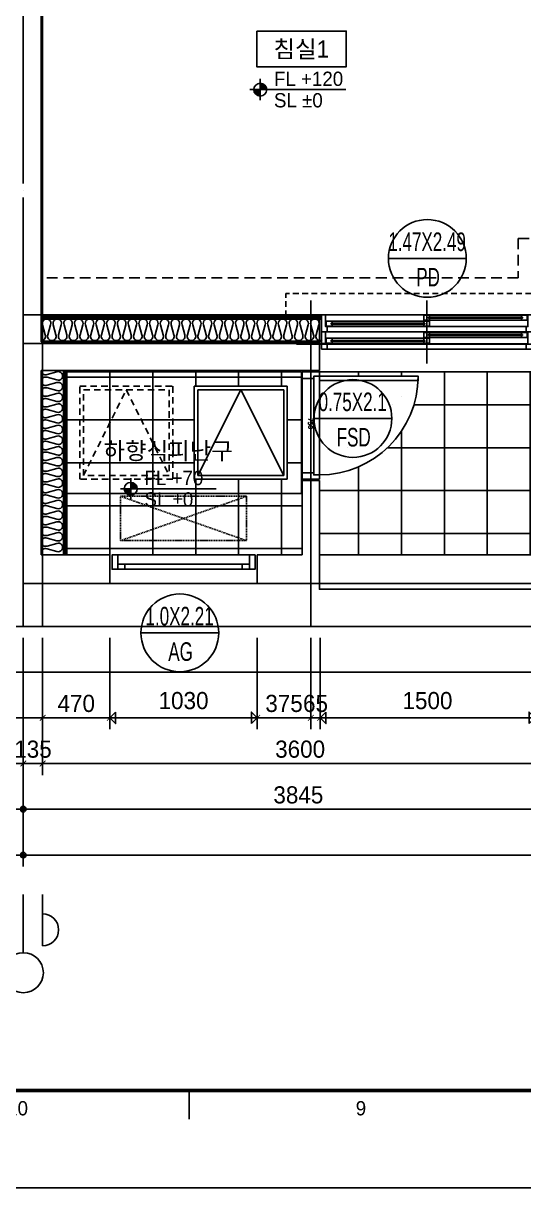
# Model space of a CAD drawing. Header units: millimetres. Extents: x -24416 to 92204, y -190080 to 23760.
# Drawn here: x 10880 to 14378, y -23760 to -15612 of the extents above; entities that cross this region are included whole.
import ezdxf
from ezdxf.enums import TextEntityAlignment as Align

# ---------------------------------------------------------------- set-up
doc = ezdxf.new("R2010")
doc.units = ezdxf.units.MM
doc.header["$LTSCALE"] = 50
for name, pattern in [('AUDIT_D_220706163347-0', [0]), ('CEN', [62, 60, -1, 0, -1]), ('H', [1.3, 0.8, -0.5]), ('HD', [2.5, 1.5, -1]), ('HID', [2.3, 1.5, -0.8])]:
    doc.linetypes.add(name, pattern=pattern)
doc.layers.get('defpoints').update_dxf_attribs({"color": 139})
for name, color, linetype in [('A-ELE8', 8, 'Continuous'), ('A-레벨', 7, 'AUDIT_D_220706163347-0'), ('A-창호부호', 4, 'Continuous'), ('A-치수', 7, 'AUDIT_D_220706163347-0'), ('AA-BORD-FORM', 7, 'Continuous'), ('AA-BORD-TEXT', 3, 'Continuous'), ('AA-XXXX-DIMS', 7, 'Continuous'), ('ARDM', 7, 'Continuous'), ('CEN_CON', 1, 'CEN'), ('CEN_WALL', 12, 'CEN'), ('CONC', 2, 'Continuous'), ('dan1', 7, 'HID'), ('DIM', 7, 'AUDIT_D_220706163347-0'), ('DOOR', 4, 'Continuous'), ('ELE3_CON', 7, 'Continuous'), ('ELE4', 4, 'Continuous'), ('ETC', 7, 'Continuous'), ('INS', 8, 'Continuous'), ('WAL_DRY', 7, 'Continuous'), ('WIN', 4, 'Continuous'), ('X - 단위세대$0$ETC', 6, 'Continuous'), ('바닥타일', 8, 'Continuous'), ('실명', 3, 'AUDIT_D_220706163347-0'), ('실명박스', 7, 'AUDIT_D_220706163347-0'), ('커튼박스', 6, 'Continuous')]:
    doc.layers.add(name, color=color, linetype=linetype)
for name, color, linetype, plot in [('Def-PrintX', 147, 'Continuous', False), ('Defpoint', 135, 'Continuous', False), ('MC', 135, 'Continuous', False), ('X - 단위세대$0$0_임시', 134, 'Continuous', False)]:
    doc.layers.add(name, color=color, linetype=linetype, plot=plot)
doc.styles.add('HAUD01', font='Dotum.ttf')
doc.styles.get("Standard").update_dxf_attribs({"font": 'txt', "bigfont": 'whgtxt.shx'})
doc.styles.add('맑은고딕', font='malgun.ttf', dxfattribs={"width": 0.9})
doc.dimstyles.new('DIM_40', dxfattribs={"dimscale": 40, "dimtxt": 3, "dimasz": 1, "dimexe": 2, "dimexo": 2, "dimgap": 1, "dimtad": 1, "dimdec": 0, "dimzin": 0, "dimdsep": 46, "dimtxsty": '맑은고딕', "dimblk1": 'DIMDOT', "dimblk2": 'DIMDOT', "dimsah": 1, "dimcen": 0.09, "dimdle": 2, "dimclrd": 7, "dimclre": 7, "dimclrt": 3, "dimadec": 0, "dimazin": 0, "dimtfac": 1, "dimtdec": 0, "dimtix": 1, "dimtmove": 2, "dimatfit": 3, "dimldrblk": 'DIMDOT', "dimfxl": 2, "dimtolj": 1, "dimtzin": 0, "dimarcsym": 0})
doc.dimstyles.new('MCDIM_40', dxfattribs={"dimscale": 40, "dimtxt": 3, "dimasz": 1, "dimexe": 2, "dimexo": 2, "dimgap": 1, "dimtad": 1, "dimdec": 0, "dimzin": 0, "dimdsep": 46, "dimtxsty": '맑은고딕', "dimblk1": 'ARCHTICK', "dimblk2": 'ARCHTICK', "dimsah": 1, "dimcen": 0.09, "dimdle": 2, "dimclrd": 7, "dimclre": 7, "dimclrt": 3, "dimadec": 0, "dimazin": 0, "dimtfac": 1, "dimtdec": 0, "dimtix": 1, "dimtmove": 2, "dimatfit": 3, "dimldrblk": 'ARCHTICK', "dimfxl": 1, "dimtolj": 1, "dimtzin": 0, "dimarcsym": 0})
doc.dimstyles.new('외부80-WIN', dxfattribs={"dimscale": 40, "dimtxt": 3, "dimasz": 1, "dimexe": 2, "dimexo": 2.5, "dimgap": 1.5, "dimtad": 1, "dimdec": 0, "dimzin": 0, "dimdsep": 46, "dimtxsty": '맑은고딕', "dimblk": 'DO2-2', "dimblk1": 'DO2-2', "dimblk2": 'DIMDOT', "dimcen": 0.09, "dimdle": 2, "dimclrd": 7, "dimclre": 7, "dimclrt": 3, "dimadec": 0, "dimazin": 0, "dimtfac": 1, "dimtdec": 0, "dimtix": 1, "dimtmove": 2, "dimatfit": 3, "dimldrblk": 'DO2-2', "dimfxl": 1, "dimtolj": 1, "dimtzin": 0, "dimarcsym": 0})

# ---------------------------------------------------------------- blocks, each defined once
blk = doc.blocks.new('A$C24669fbc')
at = {"layer": 'Defpoint'}
blk.add_lwpolyline([(1650, 850), (0, 850), (0, 0), (1650, 0)], close=True, dxfattribs=at)
at = {"layer": 'ETC', "linetype": 'HD', "ltscale": 0.6}
for points in [[(100, 750), (750, 750), (750, 100), (100, 100)], [(125, 725), (725, 725), (725, 125), (125, 125)]]:
    blk.add_lwpolyline(points, close=True, dxfattribs=at)
at = {"layer": 'ETC', "linetype": 'HD', "ltscale": 10}
for points in [[(1550, 750), (900, 750), (900, 100), (1550, 100)], [(1525, 725), (925, 725), (925, 125), (1525, 125)]]:
    blk.add_lwpolyline(points, close=True, dxfattribs=at)
at = {"layer": 'ETC', "linetype": 'HD', "ltscale": 0.6}
blk.add_lwpolyline([(125, 125), (425, 725), (725, 125)], dxfattribs=at)
at = {"layer": 'ETC', "linetype": 'HD', "ltscale": 10}
blk.add_lwpolyline([(925, 125), (1225, 725), (1525, 125)], dxfattribs=at)
blk = doc.blocks.new('A$C8273e713')
at = {"layer": 'A-ELE8', "linetype": 'HID', "ltscale": 0.1}
for p, q in [((0, 310), (880, 0)), ((0, 0), (880, 310))]:
    blk.add_line(p, q, dxfattribs=at)
blk.add_lwpolyline([(0, 310), (880, 310), (880, 0), (0, 0)], close=True, dxfattribs=at)
blk = doc.blocks.new('SD_750')
at = {"layer": 'DOOR'}
for p, q in [((720, 120), (30, 120)), ((705, 80), (45, 80)), ((705, 0), (45, 0))]:
    blk.add_line(p, q, dxfattribs=at)
for points in [[(30, 120), (30, 810), (60, 810), (60, 120), (30, 120)], [(0, 120), (0, 0), (45, 0), (45, 80), (30, 80), (30, 120), (0, 120)], [(750, 120), (750, 0), (705, 0), (705, 80), (720, 80), (720, 120), (750, 120)]]:
    blk.add_lwpolyline(points, dxfattribs=at)
blk.add_arc((30, 120), 690, 0, 90, dxfattribs=at)
at = {"layer": 'X - 단위세대$0$0_임시'}
for p, q in [((-10, 120), (-10, 0)), ((760, 120), (760, 0))]:
    blk.add_line(p, q, dxfattribs=at)
at = {"layer": 'Def-PrintX'}
blk.add_text('750', height=30, dxfattribs=at).set_placement((360, 58.1), align=Align.MIDDLE)
blk = doc.blocks.new('실외기창_1000')
at = {"layer": 'WIN', "color": 8}
blk.add_line((960, 100), (40, 100), dxfattribs=at)
at = {"layer": 'WIN'}
for p, q in [((960, 36), (40, 36)), ((960, 0), (40, 0)), ((90, 36), (90, 0)), ((910, 36), (910, 0))]:
    blk.add_line(p, q, dxfattribs=at)
for points in [[(40, 100), (0, 100), (0, 0), (40, 0)], [(960, 100), (1000, 100), (1000, 0), (960, 0)]]:
    blk.add_lwpolyline(points, close=True, dxfattribs=at)
blk = doc.blocks.new('WIN_이중창_1500')
at = {"layer": 'Defpoint'}
for p, q in [((-15, 240), (-15, 0)), ((1485, 240), (1485, 0))]:
    blk.add_line(p, q, dxfattribs=at)
at = {"layer": 'WIN'}
blk.add_line((735, -100), (735, 340), dxfattribs=at)
at = {"layer": 'WIN', "color": 8}
for p, q in [((1442, 240), (28, 240)), ((715, 196), (73, 196)), ((1397, 237), (755, 237)), ((1397, 202), (755, 202)), ((1430, 158), (40, 158)), ((1430, 120), (40, 120)), ((715, 161), (73, 161)), ((1397, 117), (755, 117)), ((1397, 82), (755, 82)), ((1430, 38), (40, 38)), ((1430, 0), (40, 0)), ((715, 76), (73, 76)), ((715, 41), (73, 41))]:
    blk.add_line(p, q, dxfattribs=at)
at = {"layer": 'WIN'}
for points in [[(40, 158), (28, 158), (28, 240), (0, 240), (0, 120), (40, 120), (40, 158)], [(73, 175.5), (73, 161), (33, 161), (33, 196), (73, 196), (73, 181.5)], [(722, 181.5), (722, 175.5), (66, 175.5), (66, 181.5), (722, 181.5)], [(755, 216.5), (755, 202), (715, 202), (715, 237), (755, 237), (755, 222.5)], [(715, 175.5), (715, 161), (755, 161), (755, 196), (715, 196), (715, 181.5)], [(1404, 222.5), (1404, 216.5), (748, 216.5), (748, 222.5), (1404, 222.5)], [(1397, 216.5), (1397, 202), (1437, 202), (1437, 237), (1397, 237), (1397, 222.5)], [(1430, 158), (1442, 158), (1442, 240), (1470, 240), (1470, 120), (1430, 120), (1430, 158)], [(40, 38), (28, 38), (28, 120), (0, 120), (0, 0), (40, 0), (40, 38)], [(755, 96.5), (755, 82), (715, 82), (715, 117), (755, 117), (755, 102.5)], [(1404, 102.5), (1404, 96.5), (748, 96.5), (748, 102.5), (1404, 102.5)], [(1397, 96.5), (1397, 82), (1437, 82), (1437, 117), (1397, 117), (1397, 102.5)], [(1430, 38), (1442, 38), (1442, 120), (1470, 120), (1470, 0), (1430, 0), (1430, 38)], [(73, 55.5), (73, 41), (33, 41), (33, 76), (73, 76), (73, 61.5)], [(722, 61.5), (722, 55.5), (66, 55.5), (66, 61.5), (722, 61.5)], [(715, 55.5), (715, 41), (755, 41), (755, 76), (715, 76), (715, 61.5)]]:
    blk.add_lwpolyline(points, dxfattribs=at)
blk = doc.blocks.new('U-76B(기본)', base_point=(218292.1, 9215.4))
at = {"layer": '바닥타일'}
h = blk.add_hatch(dxfattribs=at)
h.set_pattern_fill('_USER', color=256, scale=300, double=1, pattern_type=0)
h.set_pattern_definition([(360, (203912.12, 9215.4), (7e-14, 300), []), (90, (203912.12, 9215.4), (-300, 9e-14), [])])
h.paths.add_polyline_path([(204112.1, 17805.4), (205402.1, 17805.4), (205402.1, 19455.4), (204112.1, 19455.4)])
h.paths.add_polyline_path([(204642.1, 18555.4), (205292.1, 18555.4), (205292.1, 17905.4), (204642.1, 17905.4)])
h = blk.add_hatch(dxfattribs=at)
h.set_pattern_fill('_USER', color=256, scale=300, double=1, pattern_type=0)
h.set_pattern_definition([(360, (435017.9, 399877.27), (7e-14, 300), []), (90, (435017.9, 399877.27), (-300, 9e-14), [])])
edge = h.paths.add_edge_path()
edge.add_line((205192.1, 16195.4), (205392.1, 16195.4))
edge.add_line((205392.1, 16195.4), (205392.1, 17675.4))
edge.add_line((205392.1, 17675.4), (205362.1, 17675.4))
edge.add_line((205362.1, 17675.4), (205362.1, 16990.4))
edge.add_line((205362.1, 16990.4), (205332.1, 16990.4))
edge.add_line((205332.1, 16990.4), (205332.1, 16991))
edge.add_arc((205362.1, 17680.4), 690, 180, 267.50809, ccw=False)
edge.add_line((204672.1, 17680.4), (204112.1, 17680.4))
edge.add_line((204112.1, 17680.4), (204112.1, 16055.4))
edge.add_line((204112.1, 16055.4), (204562.1, 16055.4))
edge.add_line((204562.1, 16055.4), (204562.1, 11405.4))
edge.add_line((204562.1, 11405.4), (205667.1, 11405.4))
edge.add_line((205667.1, 11405.4), (205667.1, 15615.4))
edge.add_line((205667.1, 15615.4), (205392.1, 15615.4))
edge.add_line((205392.1, 15615.4), (205392.1, 15895.4))
edge.add_line((205392.1, 15895.4), (205192.1, 15895.4))
edge.add_line((205192.1, 15895.4), (205192.1, 16195.4))
at = {"layer": 'CEN_CON'}
for p, q in [((203612.1, 19750.4), (212132.1, 19750.4)), ((203912.1, 19750.4), (203912.1, 8915.4)), ((205592.1, 19750.4), (205592.1, 17645.4))]:
    blk.add_line(p, q, dxfattribs=at)
at = {"layer": 'CEN_WALL'}
for p, q in [((205587.1, 17840.4), (205587.1, 15695.4)), ((205892.1, 17740.4), (203612.1, 17740.4))]:
    blk.add_line(p, q, dxfattribs=at)
at = {"layer": 'CONC'}
for p, q in [((203912.1, 19750.4), (203912.1, 19145.4)), ((204112.1, 19625.4), (204112.1, 19145.4)), ((204112.1, 19625.4), (205402.1, 19625.4)), ((205402.1, 19625.4), (205402.1, 17680.4)), ((205602.1, 19625.4), (205602.1, 17680.4)), ((205602.1, 19625.4), (210137.1, 19625.4)), ((204112.1, 19145.4), (203912.1, 19145.4)), ((203912.1, 18115.4), (203912.1, 17680.4)), ((204112.1, 18115.4), (203912.1, 18115.4)), ((204112.1, 18115.4), (204112.1, 17800.4)), ((204632.1, 17800.4), (204112.1, 17800.4)), ((204632.1, 17800.4), (204632.1, 17680.4)), ((204632.1, 17680.4), (203912.1, 17680.4)), ((205602.1, 17680.4), (205402.1, 17680.4))]:
    blk.add_line(p, q, dxfattribs=at)
at = {"layer": 'dan1'}
blk.add_line((206327.1, 16290.4), (206327.1, 16005.4), dxfattribs=at)
blk.add_lwpolyline([(206327.1, 16290.4), (206052.1, 16290.4), (206052.1, 19625.4)], dxfattribs=at)
at = {"layer": 'ELE3_CON'}
for p, q in [((203912.1, 19145.4), (203912.1, 18115.4)), ((204112.1, 16180.4), (204112.1, 17680.4))]:
    blk.add_line(p, q, dxfattribs=at)
at = {"layer": 'ELE4'}
blk.add_line((205392.1, 16200.4), (205392.1, 17680.4), dxfattribs=at)
at = {"layer": 'INS'}
for p, q in [((205607.1, 19625.4), (205607.1, 17665.4)), ((205612.1, 19625.4), (205762.1, 19625.4)), ((205762.1, 19625.4), (205762.1, 17665.4)), ((204112.1, 19470.4), (205402.1, 19470.4)), ((205762.1, 17665.4), (205612.1, 17665.4))]:
    blk.add_line(p, q, dxfattribs=at)
for points in [[(205402.1, 19625.4, 0.524856), (205374.1, 19584.7), (205392.7, 19516, -1.449198), (205336.6, 19516), (205355.2, 19584.7, 0.524856), (205327.1, 19625.4, 0.524856), (205299.1, 19584.7), (205317.7, 19516, -1.449198), (205261.6, 19516), (205280.2, 19584.7, 0.524856), (205252.1, 19625.4, 0.524856), (205224.1, 19584.7), (205242.7, 19516, -1.449198), (205186.6, 19516), (205205.2, 19584.7, 0.524856), (205177.1, 19625.4, 0.524856), (205149.1, 19584.7), (205167.7, 19516, -1.449198), (205111.6, 19516), (205130.2, 19584.7, 0.524856), (205102.1, 19625.4, 0.524856), (205074.1, 19584.7), (205092.7, 19516, -1.449198), (205036.6, 19516), (205055.2, 19584.7, 0.524856), (205027.1, 19625.4, 0.524856), (204999.1, 19584.7), (205017.7, 19516, -1.449198), (204961.6, 19516), (204980.2, 19584.7, 0.524856), (204952.1, 19625.4, 0.524856), (204924.1, 19584.7), (204942.7, 19516, -1.449198), (204886.6, 19516), (204905.2, 19584.7, 0.524856), (204877.1, 19625.4, 0.524856), (204849.1, 19584.7), (204867.7, 19516, -1.449198), (204811.6, 19516), (204830.2, 19584.7, 0.524856), (204802.1, 19625.4, 0.524856), (204774.1, 19584.7), (204792.7, 19516, -1.449198), (204736.6, 19516), (204755.2, 19584.7, 0.524856), (204727.1, 19625.4, 0.524856), (204699.1, 19584.7), (204717.7, 19516, -1.449198), (204661.6, 19516), (204680.2, 19584.7, 0.524856), (204652.1, 19625.4, 0.524856), (204624.1, 19584.7), (204642.7, 19516, -1.449198), (204586.6, 19516), (204605.2, 19584.7, 0.524856), (204577.1, 19625.4, 0.524856), (204549.1, 19584.7), (204567.7, 19516, -1.449198), (204511.6, 19516), (204530.2, 19584.7, 0.524856), (204502.1, 19625.4, 0.524856), (204474.1, 19584.7), (204492.7, 19516, -1.449198), (204436.6, 19516), (204455.2, 19584.7, 0.524856), (204427.1, 19625.4, 0.524856), (204399.1, 19584.7), (204417.7, 19516, -1.449198), (204361.6, 19516), (204380.2, 19584.7, 0.524856), (204352.1, 19625.4, 0.524856), (204324.1, 19584.7), (204342.7, 19516, -1.449198), (204286.6, 19516), (204305.2, 19584.7, 0.524856), (204277.1, 19625.4, 0.524856), (204249.1, 19584.7), (204267.7, 19516, -1.449198), (204211.6, 19516), (204230.2, 19584.7, 0.524856), (204202.1, 19625.4, 0.524856), (204174.1, 19584.7), (204192.7, 19516, -1.449198), (204136.6, 19516), (204155.2, 19584.7, 0.524856), (204127.1, 19625.4, 0.131631), (204112.1, 19621.4, 0.131631)], [(205612.1, 19625.4, 0.524856), (205652.8, 19597.3), (205721.5, 19615.9, -1.449198), (205721.5, 19559.8), (205652.8, 19578.4, 0.524856), (205612.1, 19550.4, 0.524856), (205652.8, 19522.3), (205721.5, 19540.9, -1.449198), (205721.5, 19484.8), (205652.8, 19503.4, 0.524856), (205612.1, 19475.4, 0.524856), (205652.8, 19447.3), (205721.5, 19465.9, -1.449198), (205721.5, 19409.8), (205652.8, 19428.4, 0.524856), (205612.1, 19400.4, 0.524856), (205652.8, 19372.3), (205721.5, 19390.9, -1.449198), (205721.5, 19334.8), (205652.8, 19353.4, 0.524856), (205612.1, 19325.4, 0.524856), (205652.8, 19297.3), (205721.5, 19315.9, -1.449198), (205721.5, 19259.8), (205652.8, 19278.4, 0.524856), (205612.1, 19250.4, 0.524856), (205652.8, 19222.3), (205721.5, 19240.9, -1.449198), (205721.5, 19184.8), (205652.8, 19203.4, 0.524856), (205612.1, 19175.4, 0.524856), (205652.8, 19147.3), (205721.5, 19165.9, -1.449198), (205721.5, 19109.8), (205652.8, 19128.4, 0.524856), (205612.1, 19100.4, 0.524856), (205652.8, 19072.3), (205721.5, 19090.9, -1.449198), (205721.5, 19034.8), (205652.8, 19053.4, 0.524856), (205612.1, 19025.4, 0.524856), (205652.8, 18997.3), (205721.5, 19015.9, -1.449198), (205721.5, 18959.8), (205652.8, 18978.4, 0.524856), (205612.1, 18950.4, 0.524856), (205652.8, 18922.3), (205721.5, 18940.9, -1.449198), (205721.5, 18884.8), (205652.8, 18903.4, 0.524856), (205612.1, 18875.4, 0.524856), (205652.8, 18847.3), (205721.5, 18865.9, -1.449198), (205721.5, 18809.8), (205652.8, 18828.4, 0.524856), (205612.1, 18800.4, 0.524856), (205652.8, 18772.3), (205721.5, 18790.9, -1.449198), (205721.5, 18734.8), (205652.8, 18753.4, 0.524856), (205612.1, 18725.4, 0.524856), (205652.8, 18697.3), (205721.5, 18715.9, -1.449198), (205721.5, 18659.8), (205652.8, 18678.4, 0.524856), (205612.1, 18650.4, 0.524856), (205652.8, 18622.3), (205721.5, 18640.9, -1.449198), (205721.5, 18584.8), (205652.8, 18603.4, 0.524856), (205612.1, 18575.4, 0.524856), (205652.8, 18547.3), (205721.5, 18565.9, -1.449198), (205721.5, 18509.8), (205652.8, 18528.4, 0.524856), (205612.1, 18500.4, 0.524856), (205652.8, 18472.3), (205721.5, 18490.9, -1.449198), (205721.5, 18434.8), (205652.8, 18453.4, 0.524856), (205612.1, 18425.4, 0.524856), (205652.8, 18397.3), (205721.5, 18415.9, -1.449198), (205721.5, 18359.8), (205652.8, 18378.4, 0.524856), (205612.1, 18350.4, 0.524856), (205652.8, 18322.3), (205721.5, 18340.9, -1.449198), (205721.5, 18284.8), (205652.8, 18303.4, 0.524856), (205612.1, 18275.4, 0.524856), (205652.8, 18247.3), (205721.5, 18265.9, -1.449198), (205721.5, 18209.8), (205652.8, 18228.4, 0.524856), (205612.1, 18200.4, 0.524856), (205652.8, 18172.3), (205721.5, 18190.9, -1.449198), (205721.5, 18134.8), (205652.8, 18153.4, 0.524856), (205612.1, 18125.4, 0.524856), (205652.8, 18097.3), (205721.5, 18115.9, -1.449198), (205721.5, 18059.8), (205652.8, 18078.4, 0.524856), (205612.1, 18050.4, 0.524856), (205652.8, 18022.3), (205721.5, 18040.9, -1.449198), (205721.5, 17984.8), (205652.8, 18003.4, 0.524856), (205612.1, 17975.4, 0.524856), (205652.8, 17947.3), (205721.5, 17965.9, -1.449198), (205721.5, 17909.8), (205652.8, 17928.4, 0.524856), (205612.1, 17900.4, 0.524856), (205652.8, 17872.3), (205721.5, 17890.9, -1.449198), (205721.5, 17834.8), (205652.8, 17853.4, 0.524856), (205612.1, 17825.4, 0.524856), (205652.8, 17797.3), (205721.5, 17815.9, -1.449198), (205721.5, 17759.8), (205652.8, 17778.4, 0.524856), (205612.1, 17750.4, 0.524856), (205652.8, 17722.3), (205721.5, 17740.9, -1.449198), (205721.5, 17684.8), (205652.8, 17703.4, 0.524856), (205612.1, 17675.4, 0.131631), (205616.1, 17660.4, 0.131631)]]:
    blk.add_lwpolyline(points, format="xyb", dxfattribs=at)
at = {"layer": 'MC'}
for p, q in [((205792.1, 19750.4), (205792.1, 15695.4)), ((203612.1, 19615.4), (212132.1, 19615.4))]:
    blk.add_line(p, q, dxfattribs=at)
at = {"layer": 'WAL_DRY'}
for p, q in [((205772.1, 19625.4), (205772.1, 17665.4)), ((205782.1, 19625.4), (205782.1, 17665.4)), ((204112.1, 19465.4), (205402.1, 19465.4)), ((204112.1, 19455.4), (205402.1, 19455.4))]:
    blk.add_line(p, q, dxfattribs=at)
at = {"layer": 'X - 단위세대$0$ETC'}
blk.add_lwpolyline([(203872.1, 16180.4), (203912.1, 16180.4), (203912.1, 17680.4), (203872.1, 17680.4), (203872.1, 16180.4)], dxfattribs=at)
at = {"layer": '커튼박스', "linetype": 'H'}
for p in [(205782.1, 17915.4), (205942.1, 16005.4)]:
    blk.add_line(p, (205942.1, 17915.4), dxfattribs=at)
at = {"rotation": 270}
blk.add_blockref('실외기창_1000', (204012.1, 19130.4), dxfattribs=at)
at = {"layer": 'A-ELE8', "linetype": 'HID', "ltscale": 0.1, "rotation": 270}
blk.add_blockref('A$C8273e713', (204212.1, 19070.4), dxfattribs=at)
at = {"layer": 'DOOR', "rotation": 180}
blk.add_blockref('SD_750', (205392.1, 17800.4), dxfattribs=at)
at = {"layer": 'ETC', "linetype": 'HD', "ltscale": 10, "rotation": 270}
blk.add_blockref('A$C24669fbc', (204542.1, 19455.4), dxfattribs=at)
at = {"layer": 'WIN', "rotation": 270}
blk.add_blockref('WIN_이중창_1500', (205552.1, 17665.4), dxfattribs=at)
blk = doc.blocks.new('A$C4D377245')
at = {"layer": 'A-창호부호'}
blk.add_line((675.4, 345), (14.6, 345), dxfattribs=at)
blk.add_circle((345, 345), 330.4, dxfattribs=at)
blk = doc.blocks.new('A$Cb33ca4a3')
at = {"layer": 'A-레벨'}
h = blk.add_hatch(color=256, dxfattribs=at)
h.paths.add_polyline_path([(12536.1, -39881.1), (12536.1, -39836.1), (12491.1, -39836.1, 0.414214)])
h.paths.add_polyline_path([(12536.1, -39791.1), (12536.1, -39836.1), (12581.1, -39836.1, 0.414214)])
h = blk.add_hatch(color=256, dxfattribs=at)
h.paths.add_polyline_path([(11631, -42674.2), (11631, -42629.2), (11586, -42629.2, 0.414214)])
h.paths.add_polyline_path([(11631, -42584.2), (11631, -42629.2), (11676, -42629.2, 0.414214)])
for p, q in [((12536.1, -39761.1), (12536.1, -39911.1)), ((13133.8, -39836.1), (12464.1, -39836.1)), ((11631, -42554.2), (11631, -42704.2)), ((12228.7, -42629.2), (11559, -42629.2))]:
    blk.add_line(p, q, dxfattribs=at)
for centre in [(12536.1, -39836.1), (11631, -42629.2)]:
    blk.add_circle(centre, 45, dxfattribs=at)
at = {"layer": 'A-레벨', "color": 4, "style": 'HAUD01'}
for s, p in [('FL +120', (12632.1, -39810.5)), ('SL %%P0', (12632.1, -39960.7)), ('FL +70', (11727, -42603.7)), ('SL %%P0', (11727, -42753.9))]:
    blk.add_text(s, height=100, dxfattribs=at).set_placement(p)
blk = doc.blocks.new('DIMDOT')
at = {"layer": 'AA-XXXX-DIMS'}
for p, q in [((-1.5, 0), (1.5, 0)), ((0, -1.5), (0, 1.5))]:
    blk.add_line(p, q, dxfattribs=at)
for radius in [0.5, 0.25]:
    blk.add_circle((0, 0), radius, dxfattribs=at)
blk = doc.blocks.new('*D808')
at = {"layer": 'defpoints', "color": 0, "transparency": 16777216}
for p in [(10880, -43592.1), (21415, -43592.1), (21415, -45192.1)]:
    blk.add_point(p, dxfattribs=at)
at = {"layer": 'DIM', "color": 7, "lineweight": -2, "transparency": 16777216}
for p, q in [((10880, -43672.1), (10880, -45272.1)), ((21415, -43672.1), (21415, -45272.1)), ((10920, -45192.1), (21375, -45192.1))]:
    blk.add_line(p, q, dxfattribs=at)
at = {"layer": 'DIM', "color": 7, "lineweight": -2, "transparency": 16777216, "xscale": 40, "yscale": 40, "zscale": 40, "rotation": 180}
blk.add_blockref('DIMDOT', (10880, -45192.1), dxfattribs=at)
at = {"layer": 'DIM', "color": 7, "lineweight": -2, "transparency": 16777216, "xscale": 40, "yscale": 40, "zscale": 40}
blk.add_blockref('DIMDOT', (21415, -45192.1), dxfattribs=at)
at = {"layer": 'DIM', "color": 3, "transparency": 16777216, "insert": (16147.5, -45092), "char_height": 120, "attachment_point": 5, "style": 'HAUD01'}
blk.add_mtext('\\A1;10535', dxfattribs=at)
blk = doc.blocks.new('*D809')
at = {"layer": 'defpoints', "color": 0, "transparency": 16777216}
for p in [(10880, -43592.1), (14725, -43592.1), (14725, -44872.1)]:
    blk.add_point(p, dxfattribs=at)
at = {"layer": 'DIM', "color": 7, "lineweight": -2, "transparency": 16777216}
for p, q in [((10880, -43672.1), (10880, -44952.1)), ((14725, -43672.1), (14725, -44952.1)), ((10920, -44872.1), (14685, -44872.1))]:
    blk.add_line(p, q, dxfattribs=at)
at = {"layer": 'DIM', "color": 7, "lineweight": -2, "transparency": 16777216, "xscale": 40, "yscale": 40, "zscale": 40, "rotation": 180}
blk.add_blockref('DIMDOT', (10880, -44872.1), dxfattribs=at)
at = {"layer": 'DIM', "color": 7, "lineweight": -2, "transparency": 16777216, "xscale": 40, "yscale": 40, "zscale": 40}
blk.add_blockref('DIMDOT', (14725, -44872.1), dxfattribs=at)
at = {"layer": 'DIM', "color": 3, "transparency": 16777216, "insert": (12802.5, -44772), "char_height": 120, "attachment_point": 5, "style": 'HAUD01'}
blk.add_mtext('\\A1;3845', dxfattribs=at)
blk = doc.blocks.new('_ArchTick')
at = {"color": 0, "linetype": 'ByBlock', "const_width": 0.15}
blk.add_lwpolyline([(-0.5, -0.5), (0.5, 0.5)], dxfattribs=at)
blk = doc.blocks.new('*D812')
at = {"layer": 'defpoints', "color": 0, "transparency": 16777216}
for p in [(10880, -43592.1), (11015, -43592.1), (11015, -44552.1)]:
    blk.add_point(p, dxfattribs=at)
at = {"layer": 'DIM', "color": 7, "lineweight": -2, "transparency": 16777216}
for p, q in [((10880, -43672.1), (10880, -44632.1)), ((11015, -43672.1), (11015, -44632.1)), ((10880, -44552.1), (10840, -44552.1)), ((10880, -44552.1), (11015, -44552.1)), ((11015, -44552.1), (11055, -44552.1))]:
    blk.add_line(p, q, dxfattribs=at)
at = {"layer": 'DIM', "color": 7, "lineweight": -2, "transparency": 16777216, "xscale": 40, "yscale": 40, "zscale": 40}
blk.add_blockref('_ArchTick', (10880, -44552.1), dxfattribs=at)
at = {"layer": 'DIM', "color": 7, "lineweight": -2, "transparency": 16777216, "xscale": 40, "yscale": 40, "zscale": 40, "rotation": 180}
blk.add_blockref('_ArchTick', (11015, -44552.1), dxfattribs=at)
at = {"layer": 'DIM', "color": 3, "transparency": 16777216, "insert": (10947.5, -44452), "char_height": 120, "attachment_point": 5, "style": 'HAUD01'}
blk.add_mtext('\\A1;135', dxfattribs=at)
blk = doc.blocks.new('*D813')
at = {"layer": 'defpoints', "color": 0, "transparency": 16777216}
for p in [(11015, -43592.1), (14615, -43592.1), (14615, -44552.1)]:
    blk.add_point(p, dxfattribs=at)
at = {"layer": 'DIM', "color": 7, "lineweight": -2, "transparency": 16777216}
for p, q in [((11015, -43672.1), (11015, -44632.1)), ((14615, -43672.1), (14615, -44632.1)), ((10935, -44552.1), (14695, -44552.1))]:
    blk.add_line(p, q, dxfattribs=at)
at = {"layer": 'DIM', "color": 7, "lineweight": -2, "transparency": 16777216, "xscale": 40, "yscale": 40, "zscale": 40, "rotation": 180}
blk.add_blockref('_ArchTick', (11015, -44552.1), dxfattribs=at)
at = {"layer": 'DIM', "color": 7, "lineweight": -2, "transparency": 16777216, "xscale": 40, "yscale": 40, "zscale": 40}
blk.add_blockref('_ArchTick', (14615, -44552.1), dxfattribs=at)
at = {"layer": 'DIM', "color": 3, "transparency": 16777216, "insert": (12815, -44452), "char_height": 120, "attachment_point": 5, "style": 'HAUD01'}
blk.add_mtext('\\A1;3600', dxfattribs=at)
blk = doc.blocks.new('*D818')
at = {"layer": 'defpoints', "color": 0, "transparency": 16777216}
for p in [(11015, -43592.1), (11485, -43592.1), (11485, -44232.1)]:
    blk.add_point(p, dxfattribs=at)
at = {"layer": 'DIM', "color": 7, "lineweight": -2, "transparency": 16777216}
for p, q in [((11015, -43672.1), (11015, -44312.1)), ((11485, -43672.1), (11485, -44312.1)), ((10935, -44232.1), (11565, -44232.1))]:
    blk.add_line(p, q, dxfattribs=at)
at = {"layer": 'DIM', "color": 7, "lineweight": -2, "transparency": 16777216, "xscale": 40, "yscale": 40, "zscale": 40, "rotation": 180}
blk.add_blockref('_ArchTick', (11015, -44232.1), dxfattribs=at)
at = {"layer": 'DIM', "color": 7, "lineweight": -2, "transparency": 16777216, "xscale": 40, "yscale": 40, "zscale": 40}
blk.add_blockref('_ArchTick', (11485, -44232.1), dxfattribs=at)
at = {"layer": 'DIM', "color": 3, "transparency": 16777216, "insert": (11250, -44132), "char_height": 120, "attachment_point": 5, "style": 'HAUD01'}
blk.add_mtext('\\A1;470', dxfattribs=at)
blk = doc.blocks.new('DO2-2')
at = {"layer": 'ARDM'}
blk.add_line((0, 0), (-2, 0), dxfattribs=at)
blk.add_lwpolyline([(-1, -1), (-1, 1), (0, 0)], close=True, dxfattribs=at)
blk = doc.blocks.new('*D819')
at = {"layer": 'defpoints', "color": 0, "transparency": 16777216}
for p in [(11485, -43592.1), (12515, -43592.1), (12515, -44232.1)]:
    blk.add_point(p, dxfattribs=at)
at = {"layer": 'DIM', "color": 7, "lineweight": -2, "transparency": 16777216}
for p, q in [((11485, -43692.1), (11485, -44312.1)), ((12515, -43692.1), (12515, -44312.1)), ((11525, -44232.1), (12475, -44232.1))]:
    blk.add_line(p, q, dxfattribs=at)
at = {"layer": 'DIM', "color": 7, "lineweight": -2, "transparency": 16777216, "xscale": 40, "yscale": 40, "zscale": 40, "rotation": 180}
blk.add_blockref('DO2-2', (11485, -44232.1), dxfattribs=at)
at = {"layer": 'DIM', "color": 7, "lineweight": -2, "transparency": 16777216, "xscale": 40, "yscale": 40, "zscale": 40}
blk.add_blockref('DO2-2', (12515, -44232.1), dxfattribs=at)
at = {"layer": 'DIM', "color": 3, "transparency": 16777216, "insert": (12000, -44112), "char_height": 120, "attachment_point": 5, "style": 'HAUD01'}
blk.add_mtext('\\A1;1030', dxfattribs=at)
blk = doc.blocks.new('*D820')
at = {"layer": 'defpoints', "color": 0, "transparency": 16777216}
for p in [(12515, -43592.1), (12890, -43592.1), (12890, -44232.1)]:
    blk.add_point(p, dxfattribs=at)
at = {"layer": 'DIM', "color": 7, "lineweight": -2, "transparency": 16777216}
for p, q in [((12515, -43672.1), (12515, -44312.1)), ((12890, -43672.1), (12890, -44312.1)), ((12435, -44232.1), (12970, -44232.1))]:
    blk.add_line(p, q, dxfattribs=at)
at = {"layer": 'DIM', "color": 7, "lineweight": -2, "transparency": 16777216, "xscale": 40, "yscale": 40, "zscale": 40, "rotation": 180}
blk.add_blockref('_ArchTick', (12515, -44232.1), dxfattribs=at)
at = {"layer": 'DIM', "color": 7, "lineweight": -2, "transparency": 16777216, "xscale": 40, "yscale": 40, "zscale": 40}
blk.add_blockref('_ArchTick', (12890, -44232.1), dxfattribs=at)
at = {"layer": 'DIM', "color": 3, "transparency": 16777216, "insert": (12702.5, -44132), "char_height": 120, "attachment_point": 5, "style": 'HAUD01'}
blk.add_mtext('\\A1;375', dxfattribs=at)
blk = doc.blocks.new('*D821')
at = {"layer": 'defpoints', "color": 0, "transparency": 16777216}
for p in [(12890, -43592.1), (12955, -43592.1), (12955, -44232.1)]:
    blk.add_point(p, dxfattribs=at)
at = {"layer": 'DIM', "color": 7, "lineweight": -2, "transparency": 16777216}
for p, q in [((12890, -43672.1), (12890, -44312.1)), ((12955, -43672.1), (12955, -44312.1)), ((12890, -44232.1), (12850, -44232.1)), ((12890, -44232.1), (12955, -44232.1)), ((12955, -44232.1), (12995, -44232.1))]:
    blk.add_line(p, q, dxfattribs=at)
at = {"layer": 'DIM', "color": 7, "lineweight": -2, "transparency": 16777216, "xscale": 40, "yscale": 40, "zscale": 40}
blk.add_blockref('_ArchTick', (12890, -44232.1), dxfattribs=at)
at = {"layer": 'DIM', "color": 7, "lineweight": -2, "transparency": 16777216, "xscale": 40, "yscale": 40, "zscale": 40, "rotation": 180}
blk.add_blockref('_ArchTick', (12955, -44232.1), dxfattribs=at)
at = {"layer": 'DIM', "color": 3, "transparency": 16777216, "insert": (12922.5, -44132), "char_height": 120, "attachment_point": 5, "style": 'HAUD01'}
blk.add_mtext('\\A1;65', dxfattribs=at)
blk = doc.blocks.new('*D822')
at = {"layer": 'defpoints', "color": 0, "transparency": 16777216}
for p in [(12955, -43592.1), (14455, -43592.1), (14455, -44232.1)]:
    blk.add_point(p, dxfattribs=at)
at = {"layer": 'DIM', "color": 7, "lineweight": -2, "transparency": 16777216}
for p, q in [((12955, -43692.1), (12955, -44312.1)), ((14455, -43692.1), (14455, -44312.1)), ((12995, -44232.1), (14415, -44232.1))]:
    blk.add_line(p, q, dxfattribs=at)
at = {"layer": 'DIM', "color": 7, "lineweight": -2, "transparency": 16777216, "xscale": 40, "yscale": 40, "zscale": 40, "rotation": 180}
blk.add_blockref('DO2-2', (12955, -44232.1), dxfattribs=at)
at = {"layer": 'DIM', "color": 7, "lineweight": -2, "transparency": 16777216, "xscale": 40, "yscale": 40, "zscale": 40}
blk.add_blockref('DO2-2', (14455, -44232.1), dxfattribs=at)
at = {"layer": 'DIM', "color": 3, "transparency": 16777216, "insert": (13705, -44112), "char_height": 120, "attachment_point": 5, "style": 'HAUD01'}
blk.add_mtext('\\A1;1500', dxfattribs=at)
blk = doc.blocks.new('중심')
at = {"layer": 'DIM'}
blk.add_line((-350, 0), (0, 0), dxfattribs=at)
blk.add_circle((-470, 0), 120, dxfattribs=at)
blk = doc.blocks.new('XR-FORM 청주월명')
at = {"layer": 'AA-BORD-FORM', "color": 2}
blk.add_line((301, 17), (301, 12), dxfattribs=at)
at = {"layer": 'AA-BORD-FORM', "color": 1}
blk.add_lwpolyline([(0, 0), (841, 0), (841, 594), (0, 594)], close=True, dxfattribs=at)
at = {"layer": 'AA-BORD-FORM', "color": 2, "const_width": 0.682}
blk.add_lwpolyline([(21, 17), (21, 577), (821, 577), (821, 17)], close=True, dxfattribs=at)
at = {"layer": 'AA-BORD-TEXT', "color": 7, "style": 'HAUD01'}
for s, p in [('10', (271, 13.9)), ('9', (331, 13.9))]:
    blk.add_text(s, height=2.5, dxfattribs=at).set_placement(p, align=Align.MIDDLE_CENTER)
blk = doc.blocks.new('DIM-1108')
at = {"layer": 'DIM'}
blk.add_lwpolyline([(11015, -45603.2, -1), (11015, -45827.2), (11015, -45467.2)], format="xyb", dxfattribs=at)
at = {"layer": 'A-치수', "xscale": 1.166666666666676, "yscale": 1.166666666666676, "zscale": 1.166666666666676, "rotation": 90}
blk.add_blockref('중심', (10880, -45467.2), dxfattribs=at)
at = {"layer": 'DIM'}
for base, p1, p2, dimstyle, override, picture, middle in [((11015, -44552.1), (10880, -43592.1), (11015, -43592.1), 'MCDIM_40', {"dimtxsty": 'HAUD01'}, '*D812', (10947.5, -44452)), ((21415, -45192.1), (10880, -43592.1), (21415, -43592.1), 'DIM_40', {"dimscale": 40, "dimtxsty": 'HAUD01'}, '*D808', (16147.5, -45092)), ((14725, -44872.1), (10880, -43592.1), (14725, -43592.1), 'DIM_40', {"dimscale": 40, "dimtxsty": 'HAUD01'}, '*D809', (12802.5, -44772)), ((14615, -44552.1), (11015, -43592.1), (14615, -43592.1), 'MCDIM_40', {"dimtxsty": 'HAUD01'}, '*D813', (12815, -44452)), ((11485, -44232.1), (11015, -43592.1), (11485, -43592.1), 'MCDIM_40', {"dimtxsty": 'HAUD01'}, '*D818', (11250, -44132)), ((12515, -44232.1), (11485, -43592.1), (12515, -43592.1), '외부80-WIN', {"dimtxsty": 'HAUD01'}, '*D819', (12000, -44112)), ((12890, -44232.1), (12515, -43592.1), (12890, -43592.1), 'MCDIM_40', {"dimtxsty": 'HAUD01'}, '*D820', (12702.5, -44132)), ((12955, -44232.1), (12890, -43592.1), (12955, -43592.1), 'MCDIM_40', {"dimtxsty": 'HAUD01'}, '*D821', (12922.5, -44132)), ((14455, -44232.1), (12955, -43592.1), (14455, -43592.1), '외부80-WIN', {"dimtxsty": 'HAUD01'}, '*D822', (13705, -44112))]:
    dim = blk.add_linear_dim(base=base, p1=p1, p2=p2, angle=180, dimstyle=dimstyle, override=override, dxfattribs=at)
    dim.commit()
    dim.dimension.update_dxf_attribs({"geometry": picture, "text_midpoint": middle})

msp = doc.modelspace()

# ---------------------------------------------------------------- linework, layer by layer
at = {"layer": 'defpoints'}
for points in [[(23315, -21432.1), (7874.9, -21432.1), (7874.9, -1905.5), (23315, -1905.5)], [(22995, -21112.1), (8194.9, -21112.1), (8194.9, -2225.5), (22995, -2225.5)], [(22675, -20792.1), (8514.9, -20792.1), (8514.9, -2545.5), (22675, -2545.5)], [(22355, -20472.1), (8834.9, -20472.1), (8834.9, -2865.5), (22355, -2865.5)], [(22035, -20152.1), (9154.9, -20152.1), (9154.9, -3185.5), (22035, -3185.5)], [(21715, -19832.1), (9474.9, -19832.1), (9474.9, -3505.5), (21715, -3505.5)]]:
    msp.add_lwpolyline(points, close=True, dxfattribs=at)
at = {"layer": '실명박스'}
msp.add_lwpolyline([(12511.7, -15666.6), (12511.7, -15916.6), (13137, -15916.6), (13137, -15666.6)], close=True, dxfattribs=at)

# ---------------------------------------------------------------- block references
msp.add_blockref('DIM-1108', (0, 23760))
at = {"xscale": 40, "yscale": 40, "zscale": 40}
msp.add_blockref('XR-FORM 청주월명', (0, -23760), dxfattribs=at)
at = {"rotation": 90}
msp.add_blockref('U-76B(기본)', (21415, -5152.1), dxfattribs=at)
at = {"layer": 'A-창호부호'}
msp.add_blockref('A$Cb33ca4a3', (0, 23760), dxfattribs=at)
at = {"layer": 'A-창호부호', "xscale": 0.8231884058332071, "yscale": 0.8231884058332071, "zscale": 0.8231884058332071}
for p in [(13420.1, -17541.5), (12900.1, -18661.5), (11690.1, -20161.5)]:
    msp.add_blockref('A$C4D377245', p, dxfattribs=at)

# ---------------------------------------------------------------- texts
at = {"layer": 'A-창호부호', "color": 6, "style": 'HAUD01', "width": 0.7}
for s, p in [('1.47X2.49', (13702.4, -17140.7)), ('PD', (13709.3, -17388.4)), ('0.75X2.1', (13182.4, -18260.7)), ('FSD', (13189.3, -18508.4)), ('1.0X2.21', (11972.4, -19760.7)), ('AG', (11979.3, -20008.4))]:
    msp.add_text(s, height=130, dxfattribs=at).set_placement(p, align=Align.MIDDLE)
at = {"layer": '실명', "style": 'HAUD01'}
for s, p in [('침실1', (12823.3, -15789.8)), ('하향식피난구', (11892.7, -18602.2))]:
    msp.add_text(s, height=120, dxfattribs=at).set_placement(p, align=Align.MIDDLE)

doc.saveas('drawing.dxf')
